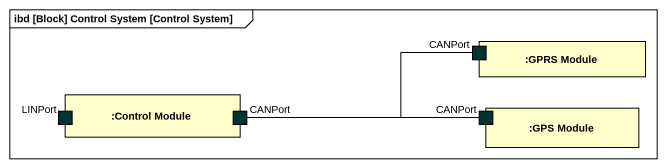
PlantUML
@startuml
mainframe ibd [Block] Control System [Control System]
rectangle ":GPRS Module" as GPRS_Module {
  port CANPort #003333
}
rectangle ":Control Module" as Control_Module {
  port LINPort #003333
  port "CANPort" as CANPort_2 #003333
}
rectangle ":GPS Module" as GPS_Module {
  port "CANPort" as CANPort_3 #003333
}
CANPort_2 -right- CANPort
CANPort_2 -right- CANPort_3
@enduml
